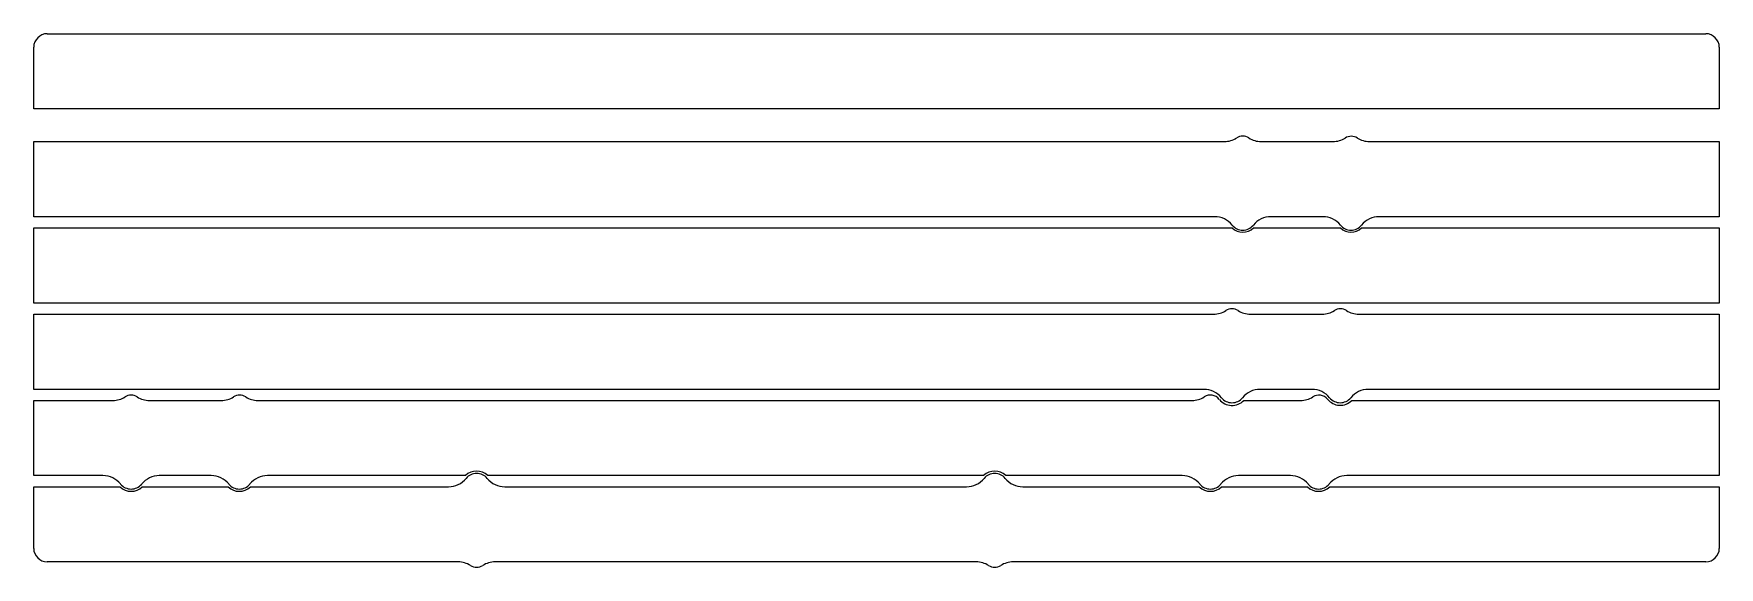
# Model space of a CAD drawing. Extents: x -22 to 350, y -109 to 8.
import ezdxf

# ---------------------------------------------------------------- set-up
doc = ezdxf.new("R2010")
doc.units = 0

msp = doc.modelspace()

# ---------------------------------------------------------------- linework, layer by layer
at = {"layer": 'stab-merge-edge'}
for p, q in [((-18.53, 8.3), (347.38, 8.3)), ((-21.52, -8.3), (-21.52, 5.3)), ((350.38, 5.3), (350.38, -8.3)), ((350.38, -8.3), (-21.52, -8.3)), ((-21.52, -32.11), (-21.52, -15.51)), ((-21.52, -15.51), (241.19, -15.51)), ((249.28, -15.51), (265.15, -15.51)), ((273.2, -15.51), (350.38, -15.51)), ((350.38, -15.51), (350.38, -32.11)), ((239.03, -32.11), (-21.52, -32.11)), ((262.9, -32.11), (251.45, -32.11)), ((350.38, -32.11), (275.32, -32.11)), ((-21.52, -51.16), (-21.52, -34.56)), ((-21.52, -34.56), (242.9, -34.56)), ((247.58, -34.56), (266.77, -34.56)), ((271.45, -34.56), (350.38, -34.56)), ((350.38, -34.56), (350.38, -51.16)), ((350.38, -51.16), (-21.52, -51.16)), ((-21.52, -70.21), (-21.52, -53.61)), ((-21.52, -53.61), (238.81, -53.61)), ((246.9, -53.61), (262.77, -53.61)), ((270.82, -53.61), (350.38, -53.61)), ((350.38, -53.61), (350.38, -70.21)), ((236.65, -70.21), (-21.52, -70.21)), ((260.52, -70.21), (249.06, -70.21)), ((350.38, -70.21), (272.94, -70.21)), ((-21.52, -89.26), (-21.52, -72.66)), ((-21.52, -72.66), (-4.08, -72.66)), ((4.01, -72.66), (19.88, -72.66)), ((27.93, -72.66), (234.05, -72.66)), ((245.45, -72.66), (258.01, -72.66)), ((269.27, -72.66), (350.38, -72.66)), ((350.38, -72.66), (350.38, -89.26)), ((-6.24, -89.26), (-21.52, -89.26)), ((-21.52, -105.31), (-21.52, -91.71)), ((-21.52, -91.71), (-2.49, -91.71)), ((2.42, -91.71), (21.39, -91.71)), ((17.64, -89.26), (6.18, -89.26)), ((26.3, -91.71), (69.99, -91.71)), ((73.75, -89.26), (30.05, -89.26)), ((188.05, -89.26), (78.65, -89.26)), ((82.41, -91.71), (184.29, -91.71)), ((231.88, -89.26), (192.95, -89.26)), ((196.71, -91.71), (235.64, -91.71)), ((240.55, -91.71), (259.51, -91.71)), ((255.76, -89.26), (244.3, -89.26)), ((264.42, -91.71), (350.38, -91.71)), ((350.38, -89.26), (268.18, -89.26)), ((350.38, -91.71), (350.38, -105.31)), ((72.15, -108.31), (-18.53, -108.31)), ((186.45, -108.31), (80.25, -108.31)), ((347.38, -108.31), (194.55, -108.31))]:
    msp.add_line(p, q, dxfattribs=at)
for centre, radius, start, end in [((-18.53, 5.3), 3, 90, 180), ((347.38, 5.3), 3, 0, 90), ((241.19, -10.51), 5, 270, 302.6481), ((245.24, -16.83), 2.5, 57.3519, 122.6481), ((249.28, -10.51), 5, 237.3519, 270), ((265.15, -10.51), 5, 270, 302.435), ((269.18, -16.84), 2.5, 57.565, 122.435), ((273.2, -10.51), 5, 237.565, 270), ((239.03, -37.11), 5, 39.0962, 90), ((251.45, -37.11), 5, 90, 140.9038), ((262.9, -37.11), 5, 39.0962, 90), ((275.32, -37.11), 5, 90, 140.9038), ((245.24, -32.07), 3.42, 226.8176, 313.1824), ((245.24, -32.07), 3, 219.0962, 320.9038), ((269.11, -32.07), 3.42, 226.8176, 313.1824), ((269.11, -32.07), 3, 219.0962, 320.9038), ((238.81, -48.61), 5, 270, 302.6481), ((242.86, -54.93), 2.5, 57.3519, 122.6481), ((246.9, -48.61), 5, 237.3519, 270), ((262.77, -48.61), 5, 270, 302.435), ((266.79, -54.94), 2.5, 57.565, 122.435), ((270.82, -48.61), 5, 237.565, 270), ((236.65, -75.21), 5, 39.0962, 90), ((249.06, -75.21), 5, 90, 140.9038), ((260.52, -75.21), 5, 39.0962, 90), ((272.94, -75.21), 5, 90, 140.9038), ((-4.08, -67.66), 5, 270, 302.6481), ((-0.03, -73.98), 2.5, 57.3519, 122.6481), ((4.01, -67.66), 5, 237.3519, 270), ((19.88, -67.66), 5, 270, 302.435), ((23.91, -73.99), 2.5, 57.565, 122.435), ((27.93, -67.66), 5, 237.565, 270), ((234.05, -67.66), 5, 270, 302.6481), ((238.09, -73.98), 2.5, 37.9557, 122.6481), ((242.86, -70.21), 3.57, 218.5889, 316.6801), ((242.86, -70.17), 3, 219.0962, 320.9038), ((258.01, -67.66), 5, 270, 302.435), ((262.03, -73.99), 2.5, 39.7371, 122.435), ((266.73, -70.17), 3.56, 218.7152, 315.5113), ((266.73, -70.17), 3, 219.0962, 320.9038), ((76.2, -91.76), 3.5, 45.4679, 134.5321), ((76.2, -91.76), 3, 39.0962, 140.9038), ((190.5, -91.76), 3.5, 45.4679, 134.5321), ((190.5, -91.76), 3, 39.0962, 140.9038), ((-6.24, -94.26), 5, 39.0962, 90), ((-0.03, -89.22), 3.5, 225.4679, 314.5321), ((-0.03, -89.22), 3, 219.0962, 320.9038), ((6.18, -94.26), 5, 90, 140.9038), ((17.64, -94.26), 5, 39.0962, 90), ((23.84, -89.22), 3.5, 225.4679, 314.5321), ((23.84, -89.22), 3, 219.0962, 320.9038), ((30.05, -94.26), 5, 90, 140.9038), ((69.99, -86.71), 5, 270, 320.9038), ((82.41, -86.71), 5, 219.0962, 270), ((184.29, -86.71), 5, 270, 320.9038), ((196.71, -86.71), 5, 219.0962, 270), ((231.88, -94.26), 5, 39.0962, 90), ((238.09, -89.22), 3.5, 225.4679, 314.5321), ((238.09, -89.22), 3, 219.0962, 320.9038), ((244.3, -94.26), 5, 90, 140.9038), ((255.76, -94.26), 5, 39.0962, 90), ((261.97, -89.22), 3.5, 225.4679, 314.5321), ((261.97, -89.22), 3, 219.0962, 320.9038), ((268.18, -94.26), 5, 90, 140.9038), ((-18.53, -105.31), 3, 180, 270), ((347.38, -105.31), 3, 270, 0), ((72.15, -113.31), 5, 57.3519, 90), ((76.2, -107), 2.5, 237.3519, 302.6481), ((80.25, -113.31), 5, 90, 122.6481), ((186.45, -113.31), 5, 57.3519, 90), ((190.5, -107), 2.5, 237.3519, 302.6481), ((194.55, -113.31), 5, 90, 122.6481)]:
    msp.add_arc(centre, radius, start, end, dxfattribs=at)

doc.saveas('drawing.dxf')
